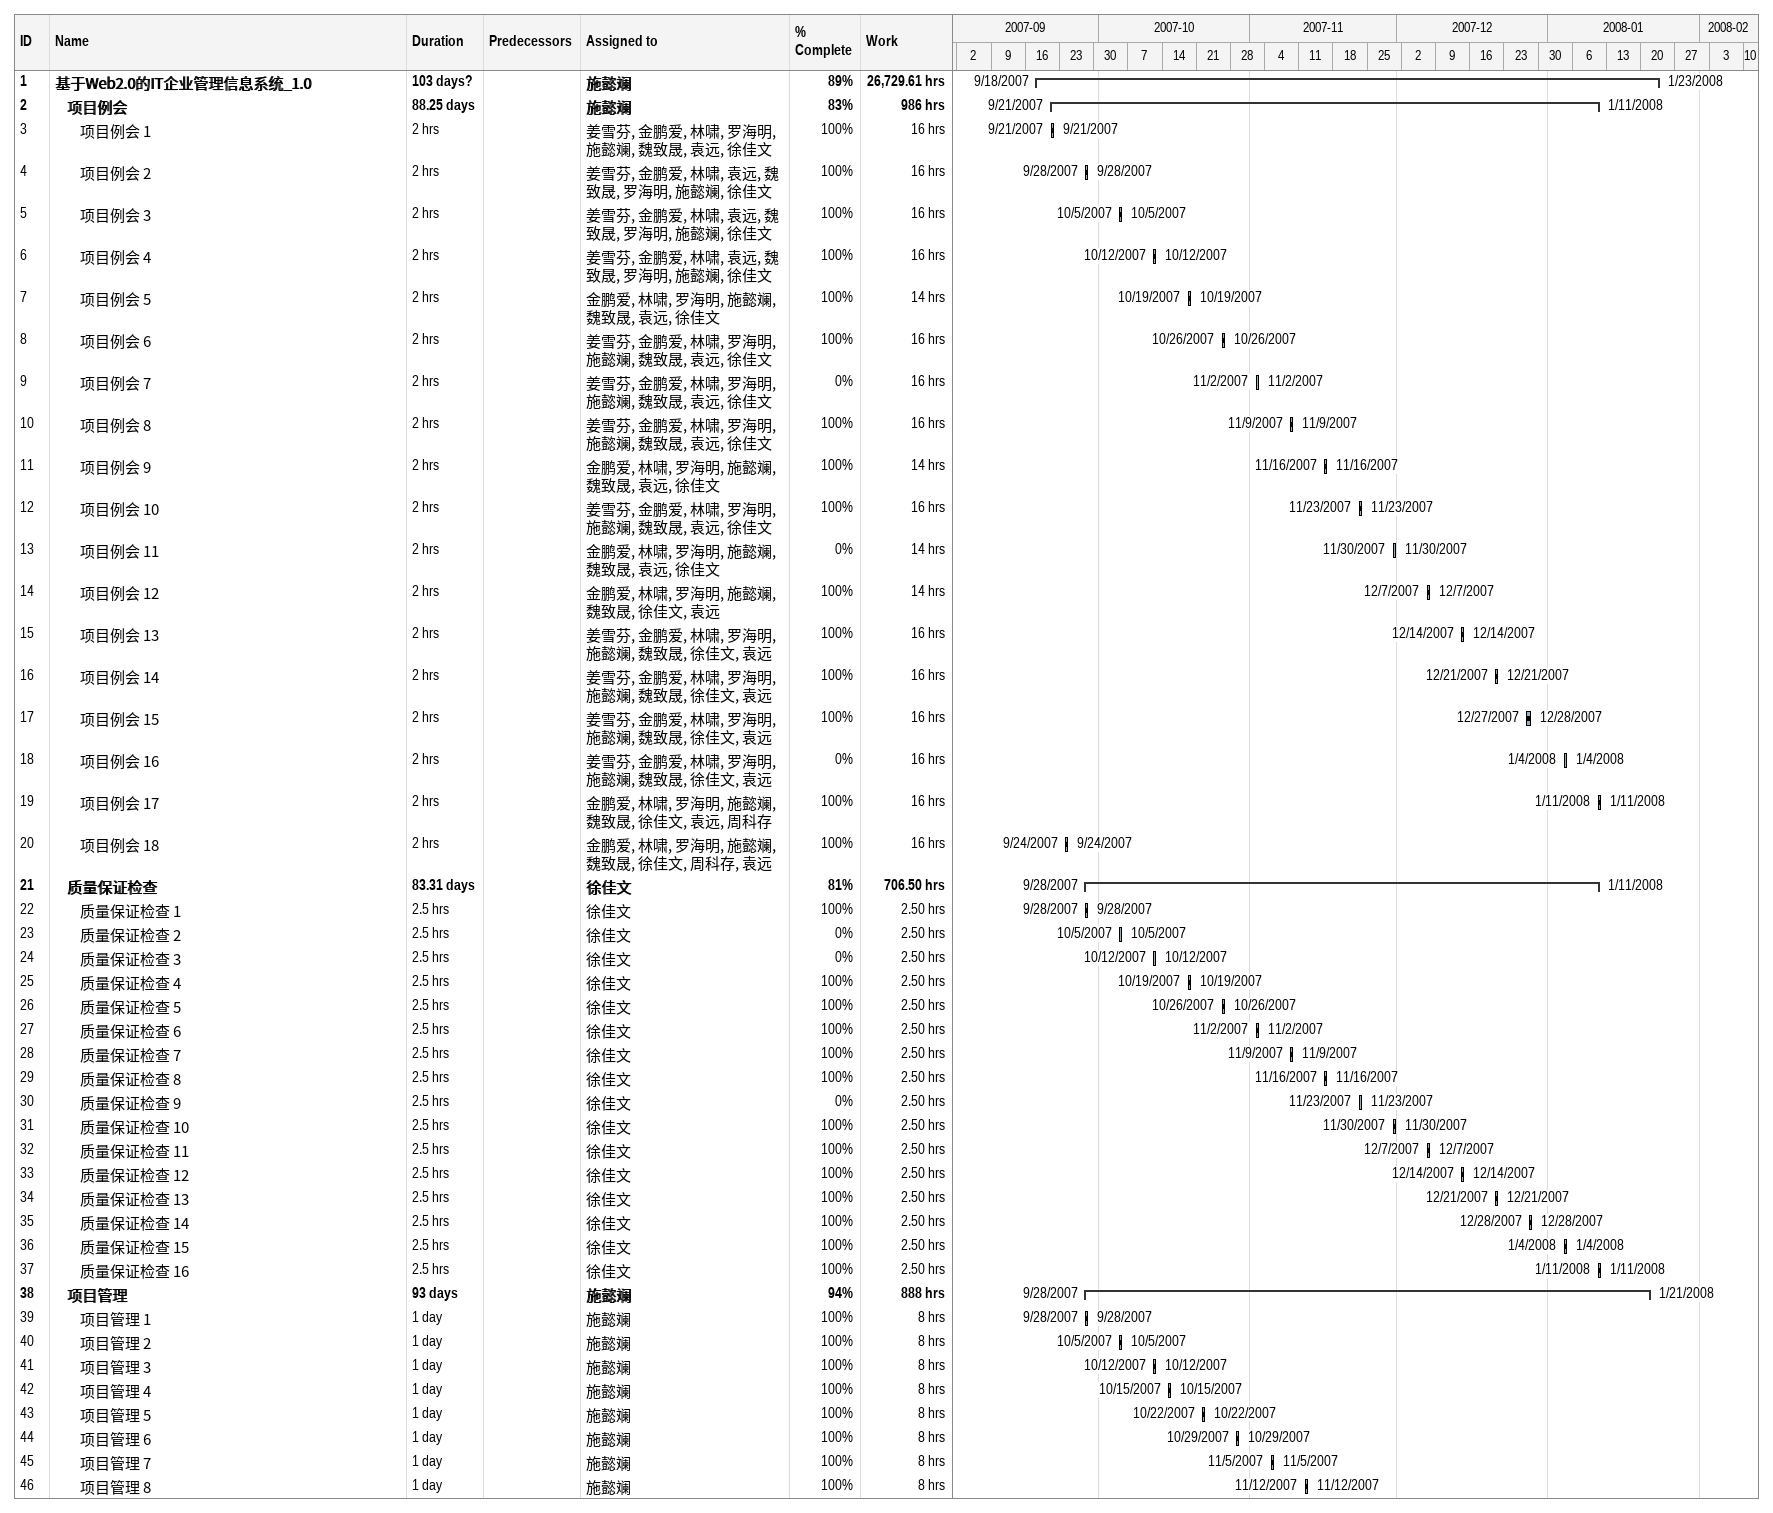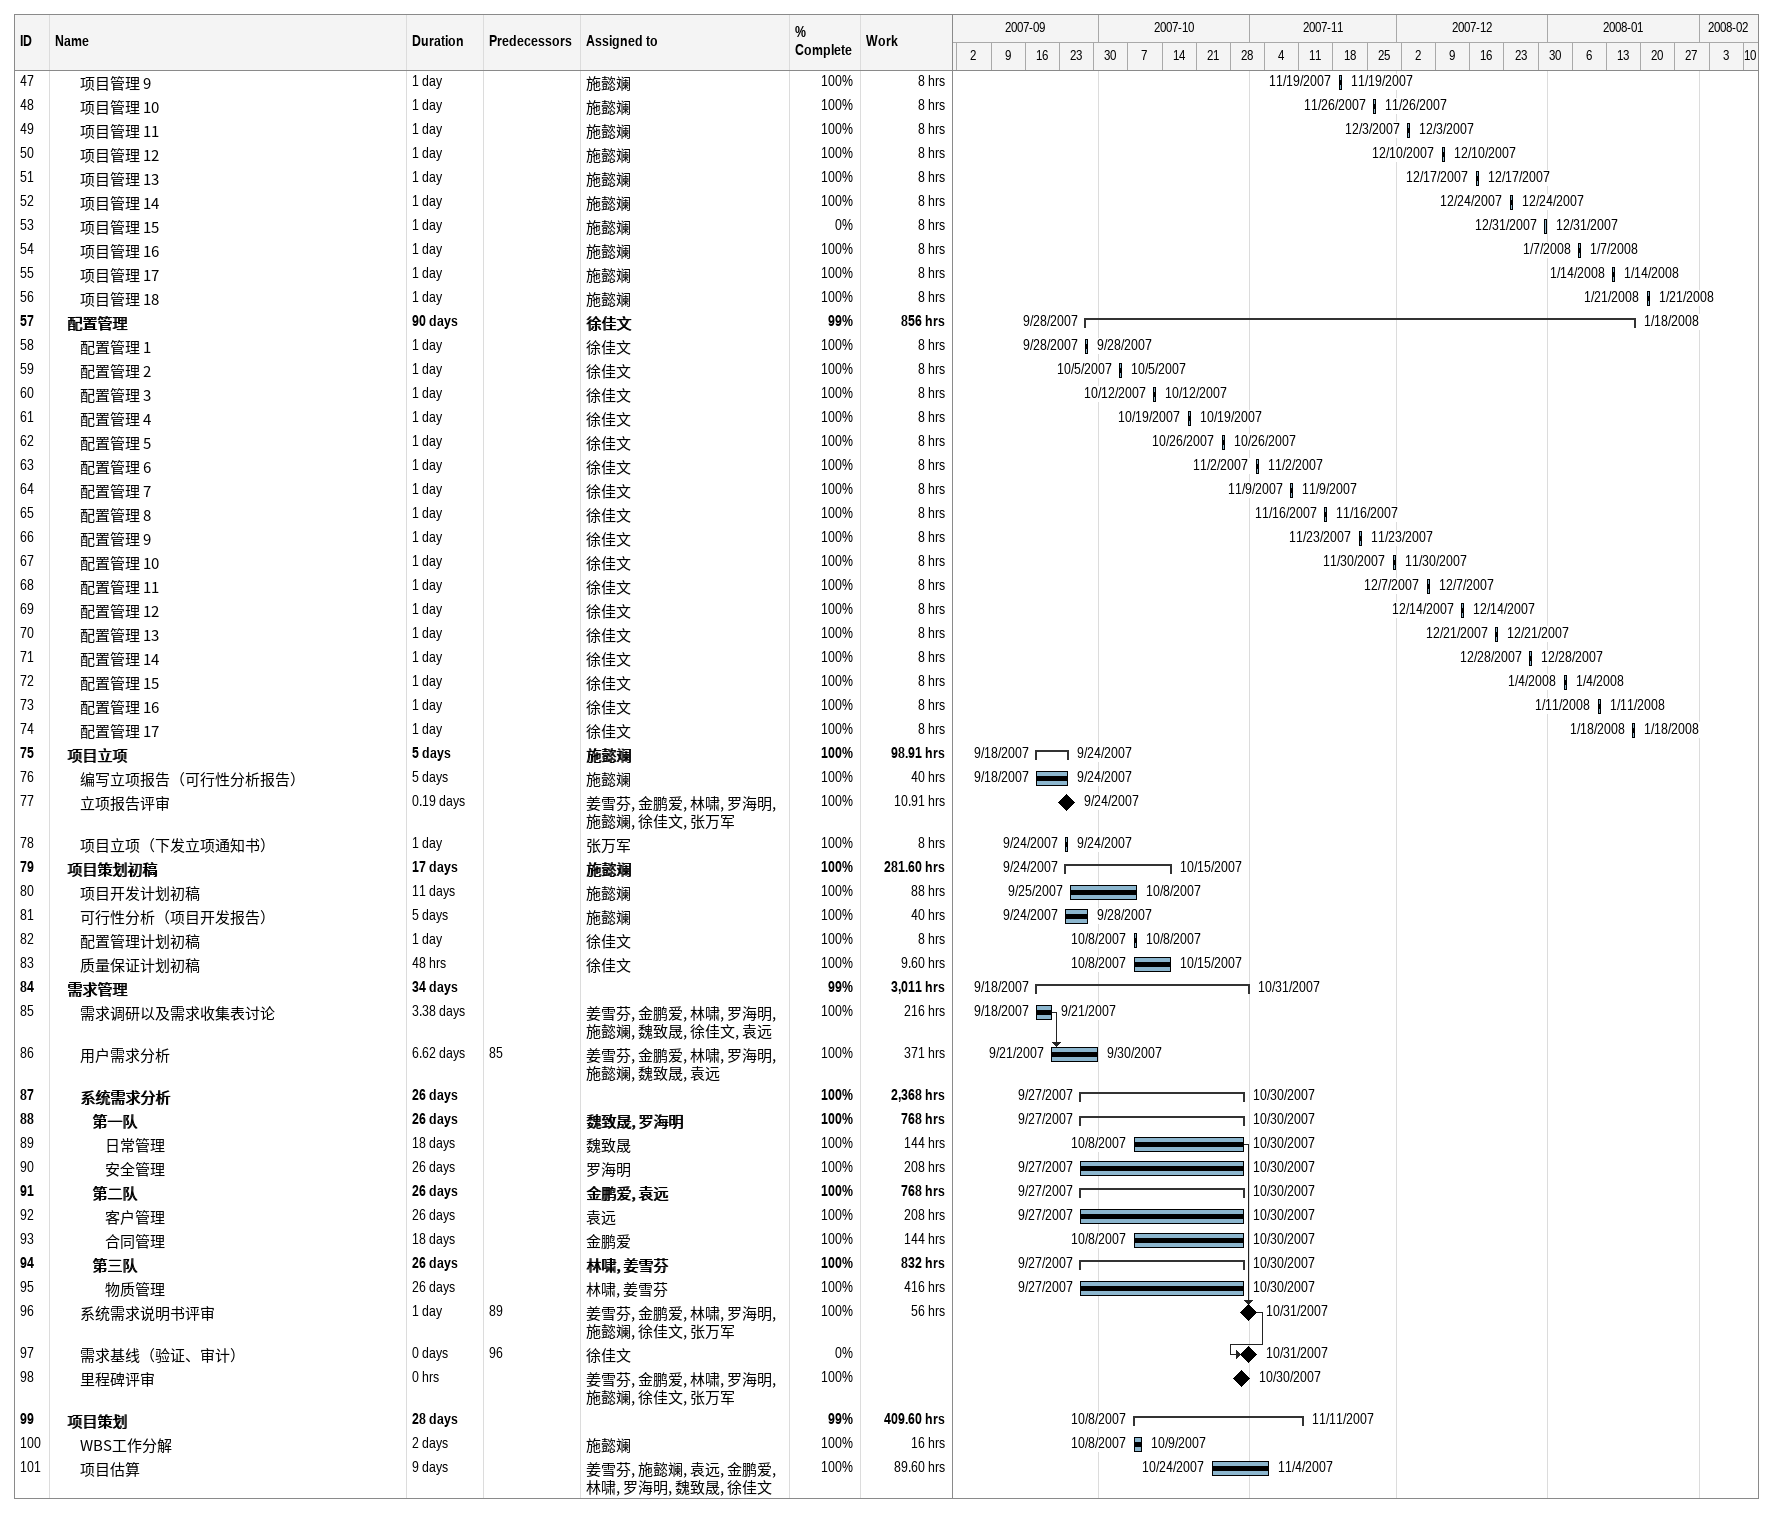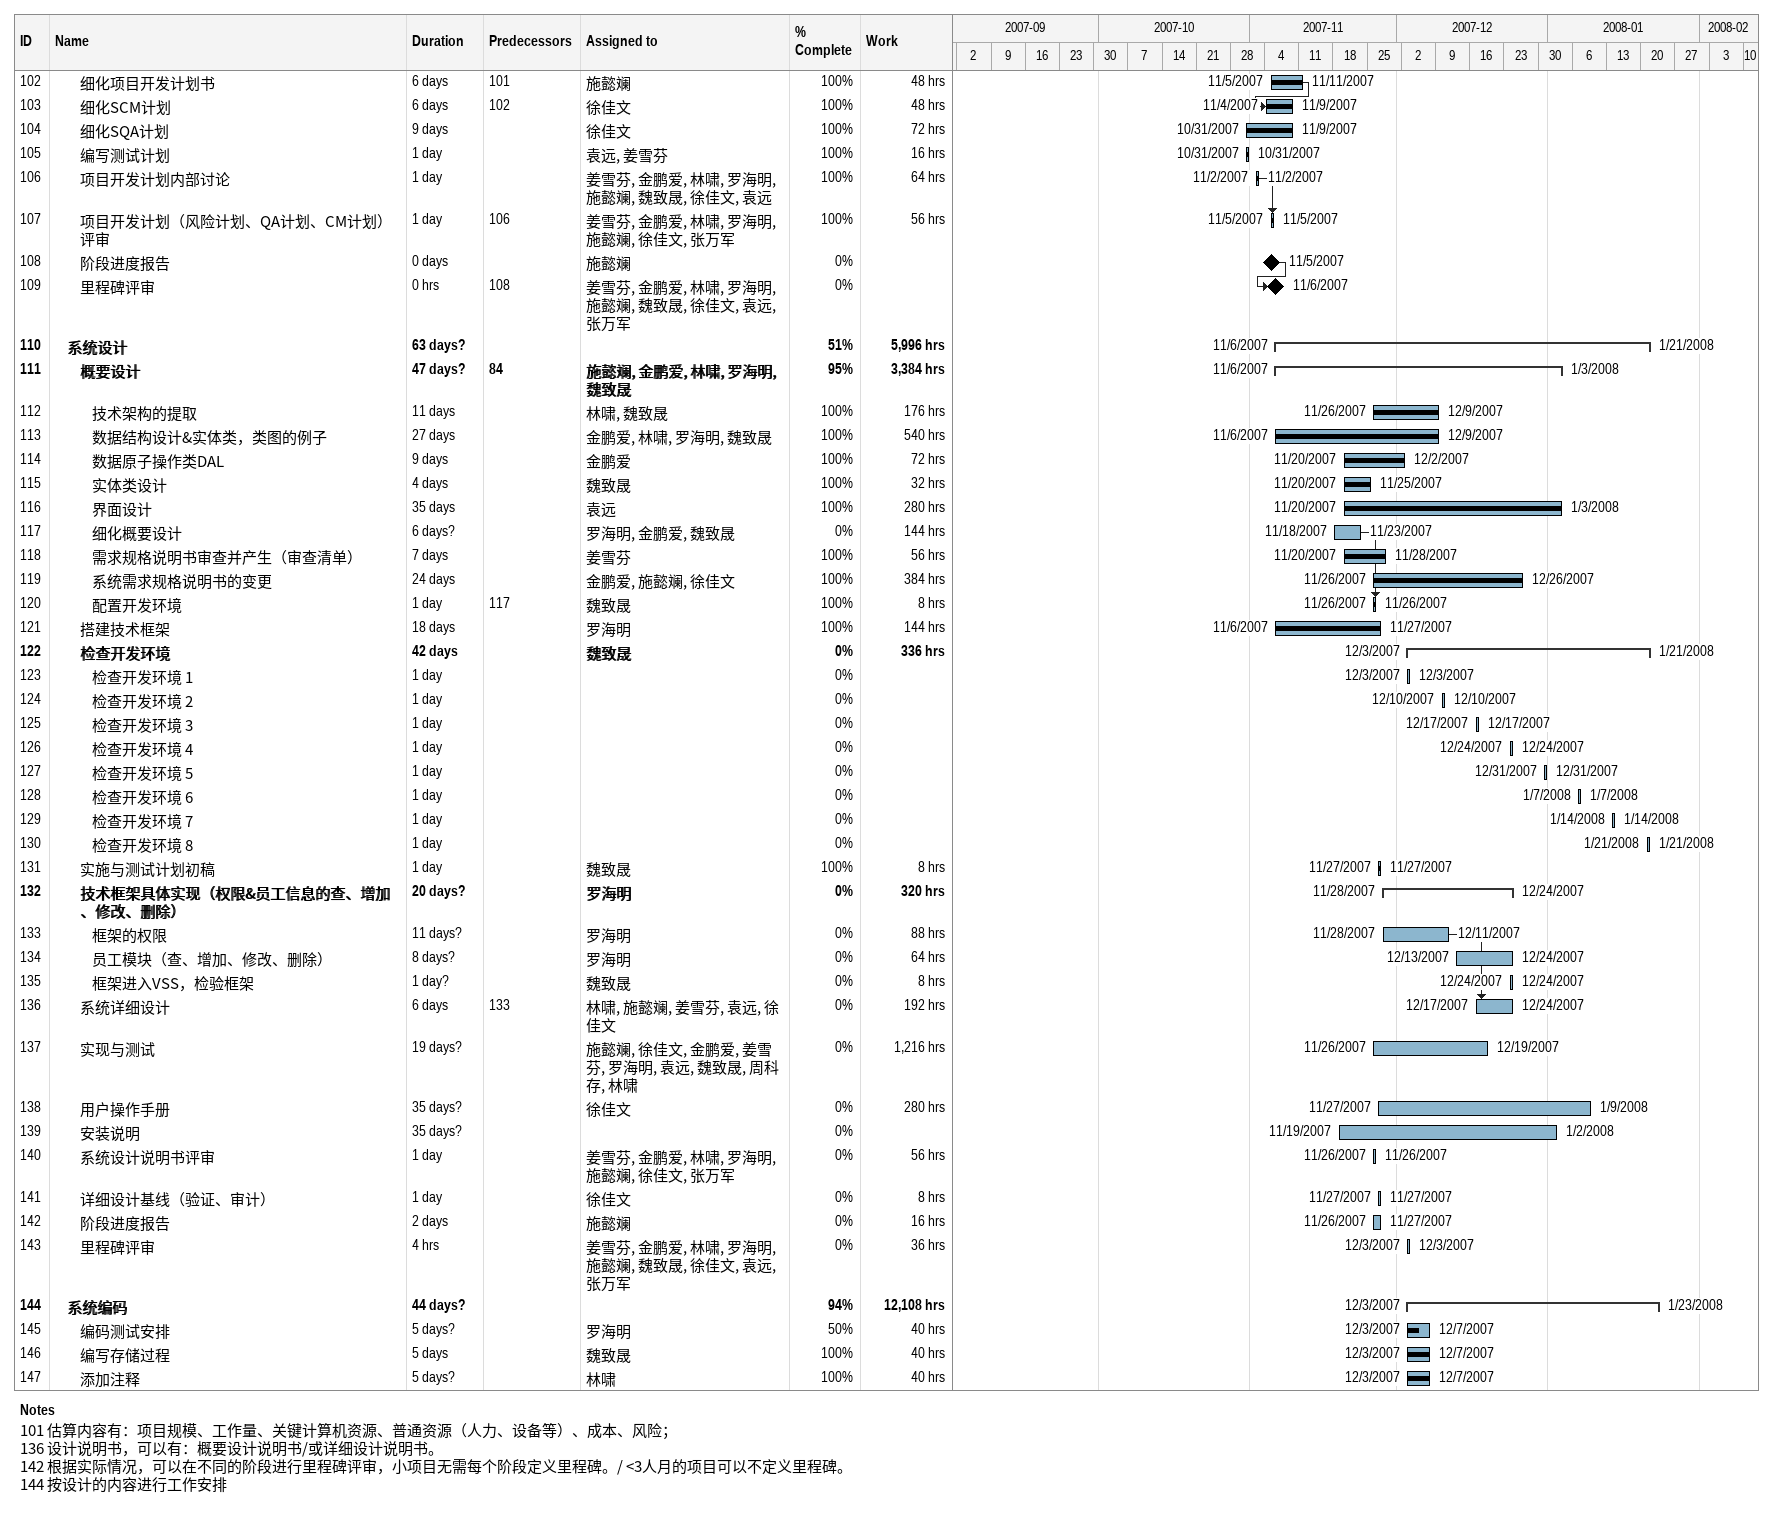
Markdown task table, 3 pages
| ID | Level | Task | Duration | Start | Finish | Predecessors | Resources | % complete | Work (h) |
|---|---|---|---|---|---|---|---|---|---|
| 1 | 1 | **基于Web2.0的IT企业管理信息系统_1.0** | 103d? | 2007-09-18 | 2008-01-23 |  | 施懿斓 | 89 | 26729.61 |
| 2 | 2 | **项目例会** | 88.25d | 2007-09-21 | 2008-01-11 |  | 施懿斓 | 83 | 986 |
| 3 | 3 | 项目例会 1 | 2h | 2007-09-21 | 2007-09-21 |  | 姜雪芬, 金鹏爱, 林啸, 罗海明, 施懿斓, 魏致晟, 袁远, 徐佳文 | 100 | 16 |
| 4 | 3 | 项目例会 2 | 2h | 2007-09-28 | 2007-09-28 |  | 姜雪芬, 金鹏爱, 林啸, 袁远, 魏致晟, 罗海明, 施懿斓, 徐佳文 | 100 | 16 |
| 5 | 3 | 项目例会 3 | 2h | 2007-10-05 | 2007-10-05 |  | 姜雪芬, 金鹏爱, 林啸, 袁远, 魏致晟, 罗海明, 施懿斓, 徐佳文 | 100 | 16 |
| 6 | 3 | 项目例会 4 | 2h | 2007-10-12 | 2007-10-12 |  | 姜雪芬, 金鹏爱, 林啸, 袁远, 魏致晟, 罗海明, 施懿斓, 徐佳文 | 100 | 16 |
| 7 | 3 | 项目例会 5 | 2h | 2007-10-19 | 2007-10-19 |  | 金鹏爱, 林啸, 罗海明, 施懿斓, 魏致晟, 袁远, 徐佳文 | 100 | 14 |
| 8 | 3 | 项目例会 6 | 2h | 2007-10-26 | 2007-10-26 |  | 姜雪芬, 金鹏爱, 林啸, 罗海明, 施懿斓, 魏致晟, 袁远, 徐佳文 | 100 | 16 |
| 9 | 3 | 项目例会 7 | 2h | 2007-11-02 | 2007-11-02 |  | 姜雪芬, 金鹏爱, 林啸, 罗海明, 施懿斓, 魏致晟, 袁远, 徐佳文 | 0 | 16 |
| 10 | 3 | 项目例会 8 | 2h | 2007-11-09 | 2007-11-09 |  | 姜雪芬, 金鹏爱, 林啸, 罗海明, 施懿斓, 魏致晟, 袁远, 徐佳文 | 100 | 16 |
| 11 | 3 | 项目例会 9 | 2h | 2007-11-16 | 2007-11-16 |  | 金鹏爱, 林啸, 罗海明, 施懿斓, 魏致晟, 袁远, 徐佳文 | 100 | 14 |
| 12 | 3 | 项目例会 10 | 2h | 2007-11-23 | 2007-11-23 |  | 姜雪芬, 金鹏爱, 林啸, 罗海明, 施懿斓, 魏致晟, 袁远, 徐佳文 | 100 | 16 |
| 13 | 3 | 项目例会 11 | 2h | 2007-11-30 | 2007-11-30 |  | 金鹏爱, 林啸, 罗海明, 施懿斓, 魏致晟, 袁远, 徐佳文 | 0 | 14 |
| 14 | 3 | 项目例会 12 | 2h | 2007-12-07 | 2007-12-07 |  | 金鹏爱, 林啸, 罗海明, 施懿斓, 魏致晟, 徐佳文, 袁远 | 100 | 14 |
| 15 | 3 | 项目例会 13 | 2h | 2007-12-14 | 2007-12-14 |  | 姜雪芬, 金鹏爱, 林啸, 罗海明, 施懿斓, 魏致晟, 徐佳文, 袁远 | 100 | 16 |
| 16 | 3 | 项目例会 14 | 2h | 2007-12-21 | 2007-12-21 |  | 姜雪芬, 金鹏爱, 林啸, 罗海明, 施懿斓, 魏致晟, 徐佳文, 袁远 | 100 | 16 |
| 17 | 3 | 项目例会 15 | 2h | 2007-12-27 | 2007-12-28 |  | 姜雪芬, 金鹏爱, 林啸, 罗海明, 施懿斓, 魏致晟, 徐佳文, 袁远 | 100 | 16 |
| 18 | 3 | 项目例会 16 | 2h | 2008-01-04 | 2008-01-04 |  | 姜雪芬, 金鹏爱, 林啸, 罗海明, 施懿斓, 魏致晟, 徐佳文, 袁远 | 0 | 16 |
| 19 | 3 | 项目例会 17 | 2h | 2008-01-11 | 2008-01-11 |  | 金鹏爱, 林啸, 罗海明, 施懿斓, 魏致晟, 徐佳文, 袁远, 周科存 | 100 | 16 |
| 20 | 3 | 项目例会 18 | 2h | 2007-09-24 | 2007-09-24 |  | 金鹏爱, 林啸, 罗海明, 施懿斓, 魏致晟, 徐佳文, 周科存, 袁远 | 100 | 16 |
| 21 | 2 | **质量保证检查** | 83.31d | 2007-09-28 | 2008-01-11 |  | 徐佳文 | 81 | 706.50 |
| 22 | 3 | 质量保证检查 1 | 2.5h | 2007-09-28 | 2007-09-28 |  | 徐佳文 | 100 | 2.50 |
| 23 | 3 | 质量保证检查 2 | 2.5h | 2007-10-05 | 2007-10-05 |  | 徐佳文 | 0 | 2.50 |
| 24 | 3 | 质量保证检查 3 | 2.5h | 2007-10-12 | 2007-10-12 |  | 徐佳文 | 0 | 2.50 |
| 25 | 3 | 质量保证检查 4 | 2.5h | 2007-10-19 | 2007-10-19 |  | 徐佳文 | 100 | 2.50 |
| 26 | 3 | 质量保证检查 5 | 2.5h | 2007-10-26 | 2007-10-26 |  | 徐佳文 | 100 | 2.50 |
| 27 | 3 | 质量保证检查 6 | 2.5h | 2007-11-02 | 2007-11-02 |  | 徐佳文 | 100 | 2.50 |
| 28 | 3 | 质量保证检查 7 | 2.5h | 2007-11-09 | 2007-11-09 |  | 徐佳文 | 100 | 2.50 |
| 29 | 3 | 质量保证检查 8 | 2.5h | 2007-11-16 | 2007-11-16 |  | 徐佳文 | 100 | 2.50 |
| 30 | 3 | 质量保证检查 9 | 2.5h | 2007-11-23 | 2007-11-23 |  | 徐佳文 | 0 | 2.50 |
| 31 | 3 | 质量保证检查 10 | 2.5h | 2007-11-30 | 2007-11-30 |  | 徐佳文 | 100 | 2.50 |
| 32 | 3 | 质量保证检查 11 | 2.5h | 2007-12-07 | 2007-12-07 |  | 徐佳文 | 100 | 2.50 |
| 33 | 3 | 质量保证检查 12 | 2.5h | 2007-12-14 | 2007-12-14 |  | 徐佳文 | 100 | 2.50 |
| 34 | 3 | 质量保证检查 13 | 2.5h | 2007-12-21 | 2007-12-21 |  | 徐佳文 | 100 | 2.50 |
| 35 | 3 | 质量保证检查 14 | 2.5h | 2007-12-28 | 2007-12-28 |  | 徐佳文 | 100 | 2.50 |
| 36 | 3 | 质量保证检查 15 | 2.5h | 2008-01-04 | 2008-01-04 |  | 徐佳文 | 100 | 2.50 |
| 37 | 3 | 质量保证检查 16 | 2.5h | 2008-01-11 | 2008-01-11 |  | 徐佳文 | 100 | 2.50 |
| 38 | 2 | **项目管理** | 93d | 2007-09-28 | 2008-01-21 |  | 施懿斓 | 94 | 888 |
| 39 | 3 | 项目管理 1 | 1d | 2007-09-28 | 2007-09-28 |  | 施懿斓 | 100 | 8 |
| 40 | 3 | 项目管理 2 | 1d | 2007-10-05 | 2007-10-05 |  | 施懿斓 | 100 | 8 |
| 41 | 3 | 项目管理 3 | 1d | 2007-10-12 | 2007-10-12 |  | 施懿斓 | 100 | 8 |
| 42 | 3 | 项目管理 4 | 1d | 2007-10-15 | 2007-10-15 |  | 施懿斓 | 100 | 8 |
| 43 | 3 | 项目管理 5 | 1d | 2007-10-22 | 2007-10-22 |  | 施懿斓 | 100 | 8 |
| 44 | 3 | 项目管理 6 | 1d | 2007-10-29 | 2007-10-29 |  | 施懿斓 | 100 | 8 |
| 45 | 3 | 项目管理 7 | 1d | 2007-11-05 | 2007-11-05 |  | 施懿斓 | 100 | 8 |
| 46 | 3 | 项目管理 8 | 1d | 2007-11-12 | 2007-11-12 |  | 施懿斓 | 100 | 8 |
| 47 | 3 | 项目管理 9 | 1d | 2007-11-19 | 2007-11-19 |  | 施懿斓 | 100 | 8 |
| 48 | 3 | 项目管理 10 | 1d | 2007-11-26 | 2007-11-26 |  | 施懿斓 | 100 | 8 |
| 49 | 3 | 项目管理 11 | 1d | 2007-12-03 | 2007-12-03 |  | 施懿斓 | 100 | 8 |
| 50 | 3 | 项目管理 12 | 1d | 2007-12-10 | 2007-12-10 |  | 施懿斓 | 100 | 8 |
| 51 | 3 | 项目管理 13 | 1d | 2007-12-17 | 2007-12-17 |  | 施懿斓 | 100 | 8 |
| 52 | 3 | 项目管理 14 | 1d | 2007-12-24 | 2007-12-24 |  | 施懿斓 | 100 | 8 |
| 53 | 3 | 项目管理 15 | 1d | 2007-12-31 | 2007-12-31 |  | 施懿斓 | 0 | 8 |
| 54 | 3 | 项目管理 16 | 1d | 2008-01-07 | 2008-01-07 |  | 施懿斓 | 100 | 8 |
| 55 | 3 | 项目管理 17 | 1d | 2008-01-14 | 2008-01-14 |  | 施懿斓 | 100 | 8 |
| 56 | 3 | 项目管理 18 | 1d | 2008-01-21 | 2008-01-21 |  | 施懿斓 | 100 | 8 |
| 57 | 2 | **配置管理** | 90d | 2007-09-28 | 2008-01-18 |  | 徐佳文 | 99 | 856 |
| 58 | 3 | 配置管理 1 | 1d | 2007-09-28 | 2007-09-28 |  | 徐佳文 | 100 | 8 |
| 59 | 3 | 配置管理 2 | 1d | 2007-10-05 | 2007-10-05 |  | 徐佳文 | 100 | 8 |
| 60 | 3 | 配置管理 3 | 1d | 2007-10-12 | 2007-10-12 |  | 徐佳文 | 100 | 8 |
| 61 | 3 | 配置管理 4 | 1d | 2007-10-19 | 2007-10-19 |  | 徐佳文 | 100 | 8 |
| 62 | 3 | 配置管理 5 | 1d | 2007-10-26 | 2007-10-26 |  | 徐佳文 | 100 | 8 |
| 63 | 3 | 配置管理 6 | 1d | 2007-11-02 | 2007-11-02 |  | 徐佳文 | 100 | 8 |
| 64 | 3 | 配置管理 7 | 1d | 2007-11-09 | 2007-11-09 |  | 徐佳文 | 100 | 8 |
| 65 | 3 | 配置管理 8 | 1d | 2007-11-16 | 2007-11-16 |  | 徐佳文 | 100 | 8 |
| 66 | 3 | 配置管理 9 | 1d | 2007-11-23 | 2007-11-23 |  | 徐佳文 | 100 | 8 |
| 67 | 3 | 配置管理 10 | 1d | 2007-11-30 | 2007-11-30 |  | 徐佳文 | 100 | 8 |
| 68 | 3 | 配置管理 11 | 1d | 2007-12-07 | 2007-12-07 |  | 徐佳文 | 100 | 8 |
| 69 | 3 | 配置管理 12 | 1d | 2007-12-14 | 2007-12-14 |  | 徐佳文 | 100 | 8 |
| 70 | 3 | 配置管理 13 | 1d | 2007-12-21 | 2007-12-21 |  | 徐佳文 | 100 | 8 |
| 71 | 3 | 配置管理 14 | 1d | 2007-12-28 | 2007-12-28 |  | 徐佳文 | 100 | 8 |
| 72 | 3 | 配置管理 15 | 1d | 2008-01-04 | 2008-01-04 |  | 徐佳文 | 100 | 8 |
| 73 | 3 | 配置管理 16 | 1d | 2008-01-11 | 2008-01-11 |  | 徐佳文 | 100 | 8 |
| 74 | 3 | 配置管理 17 | 1d | 2008-01-18 | 2008-01-18 |  | 徐佳文 | 100 | 8 |
| 75 | 2 | **项目立项** | 5d | 2007-09-18 | 2007-09-24 |  | 施懿斓 | 100 | 98.91 |
| 76 | 3 | 编写立项报告（可行性分析报告） | 5d | 2007-09-18 | 2007-09-24 |  | 施懿斓 | 100 | 40 |
| 77 | 3 | 立项报告评审 | 0.19d | 2007-09-24 | 2007-09-24 |  | 姜雪芬, 金鹏爱, 林啸, 罗海明, 施懿斓, 徐佳文, 张万军 | 100 | 10.91 |
| 78 | 3 | 项目立项（下发立项通知书） | 1d | 2007-09-24 | 2007-09-24 |  | 张万军 | 100 | 8 |
| 79 | 2 | **项目策划初稿** | 17d | 2007-09-24 | 2007-10-15 |  | 施懿斓 | 100 | 281.60 |
| 80 | 3 | 项目开发计划初稿 | 11d | 2007-09-25 | 2007-10-08 |  | 施懿斓 | 100 | 88 |
| 81 | 3 | 可行性分析（项目开发报告） | 5d | 2007-09-24 | 2007-09-28 |  | 施懿斓 | 100 | 40 |
| 82 | 3 | 配置管理计划初稿 | 1d | 2007-10-08 | 2007-10-08 |  | 徐佳文 | 100 | 8 |
| 83 | 3 | 质量保证计划初稿 | 48h | 2007-10-08 | 2007-10-15 |  | 徐佳文 | 100 | 9.60 |
| 84 | 2 | **需求管理** | 34d | 2007-09-18 | 2007-10-31 |  |  | 99 | 3011 |
| 85 | 3 | 需求调研以及需求收集表讨论 | 3.38d | 2007-09-18 | 2007-09-21 |  | 姜雪芬, 金鹏爱, 林啸, 罗海明, 施懿斓, 魏致晟, 徐佳文, 袁远 | 100 | 216 |
| 86 | 3 | 用户需求分析 | 6.62d | 2007-09-21 | 2007-09-30 | 85 | 姜雪芬, 金鹏爱, 林啸, 罗海明, 施懿斓, 魏致晟, 袁远 | 100 | 371 |
| 87 | 3 | **系统需求分析** | 26d | 2007-09-27 | 2007-10-30 |  |  | 100 | 2368 |
| 88 | 4 | **第一队** | 26d | 2007-09-27 | 2007-10-30 |  | 魏致晟, 罗海明 | 100 | 768 |
| 89 | 5 | 日常管理 | 18d | 2007-10-08 | 2007-10-30 |  | 魏致晟 | 100 | 144 |
| 90 | 5 | 安全管理 | 26d | 2007-09-27 | 2007-10-30 |  | 罗海明 | 100 | 208 |
| 91 | 4 | **第二队** | 26d | 2007-09-27 | 2007-10-30 |  | 金鹏爱, 袁远 | 100 | 768 |
| 92 | 5 | 客户管理 | 26d | 2007-09-27 | 2007-10-30 |  | 袁远 | 100 | 208 |
| 93 | 5 | 合同管理 | 18d | 2007-10-08 | 2007-10-30 |  | 金鹏爱 | 100 | 144 |
| 94 | 4 | **第三队** | 26d | 2007-09-27 | 2007-10-30 |  | 林啸, 姜雪芬 | 100 | 832 |
| 95 | 5 | 物质管理 | 26d | 2007-09-27 | 2007-10-30 |  | 林啸, 姜雪芬 | 100 | 416 |
| 96 | 3 | 系统需求说明书评审 | 1d | 2007-10-31 | 2007-10-31 | 89 | 姜雪芬, 金鹏爱, 林啸, 罗海明, 施懿斓, 徐佳文, 张万军 | 100 | 56 |
| 97 | 3 | 需求基线（验证、审计） | 0d | 2007-10-31 | 2007-10-31 | 96 | 徐佳文 | 0 |  |
| 98 | 3 | 里程碑评审 | 0h | 2007-10-30 | 2007-10-30 |  | 姜雪芬, 金鹏爱, 林啸, 罗海明, 施懿斓, 徐佳文, 张万军 | 100 |  |
| 99 | 2 | **项目策划** | 28d | 2007-10-08 | 2007-11-11 |  |  | 99 | 409.60 |
| 100 | 3 | WBS工作分解 | 2d | 2007-10-08 | 2007-10-09 |  | 施懿斓 | 100 | 16 |
| 101 | 3 | 项目估算 | 9d | 2007-10-24 | 2007-11-04 |  | 姜雪芬, 施懿斓, 袁远, 金鹏爱, 林啸, 罗海明, 魏致晟, 徐佳文 | 100 | 89.60 |
| 102 | 3 | 细化项目开发计划书 | 6d | 2007-11-05 | 2007-11-11 | 101 | 施懿斓 | 100 | 48 |
| 103 | 3 | 细化SCM计划 | 6d | 2007-11-04 | 2007-11-09 | 102 | 徐佳文 | 100 | 48 |
| 104 | 3 | 细化SQA计划 | 9d | 2007-10-31 | 2007-11-09 |  | 徐佳文 | 100 | 72 |
| 105 | 3 | 编写测试计划 | 1d | 2007-10-31 | 2007-10-31 |  | 袁远, 姜雪芬 | 100 | 16 |
| 106 | 3 | 项目开发计划内部讨论 | 1d | 2007-11-02 | 2007-11-02 |  | 姜雪芬, 金鹏爱, 林啸, 罗海明, 施懿斓, 魏致晟, 徐佳文, 袁远 | 100 | 64 |
| 107 | 3 | 项目开发计划（风险计划、QA计划、CM计划）评审 | 1d | 2007-11-05 | 2007-11-05 | 106 | 姜雪芬, 金鹏爱, 林啸, 罗海明, 施懿斓, 徐佳文, 张万军 | 100 | 56 |
| 108 | 3 | 阶段进度报告 | 0d | 2007-11-05 | 2007-11-05 |  | 施懿斓 | 0 |  |
| 109 | 3 | 里程碑评审 | 0h | 2007-11-06 | 2007-11-06 | 108 | 姜雪芬, 金鹏爱, 林啸, 罗海明, 施懿斓, 魏致晟, 徐佳文, 袁远, 张万军 | 0 |  |
| 110 | 2 | **系统设计** | 63d? | 2007-11-06 | 2008-01-21 |  |  | 51 | 5996 |
| 111 | 3 | **概要设计** | 47d? | 2007-11-06 | 2008-01-03 | 84 | 施懿斓, 金鹏爱, 林啸, 罗海明, 魏致晟 | 95 | 3384 |
| 112 | 4 | 技术架构的提取 | 11d | 2007-11-26 | 2007-12-09 |  | 林啸, 魏致晟 | 100 | 176 |
| 113 | 4 | 数据结构设计&实体类，类图的例子 | 27d | 2007-11-06 | 2007-12-09 |  | 金鹏爱, 林啸, 罗海明, 魏致晟 | 100 | 540 |
| 114 | 4 | 数据原子操作类DAL | 9d | 2007-11-20 | 2007-12-02 |  | 金鹏爱 | 100 | 72 |
| 115 | 4 | 实体类设计 | 4d | 2007-11-20 | 2007-11-25 |  | 魏致晟 | 100 | 32 |
| 116 | 4 | 界面设计 | 35d | 2007-11-20 | 2008-01-03 |  | 袁远 | 100 | 280 |
| 117 | 4 | 细化概要设计 | 6d? | 2007-11-18 | 2007-11-23 |  | 罗海明, 金鹏爱, 魏致晟 | 0 | 144 |
| 118 | 4 | 需求规格说明书审查并产生（审查清单） | 7d | 2007-11-20 | 2007-11-28 |  | 姜雪芬 | 100 | 56 |
| 119 | 4 | 系统需求规格说明书的变更 | 24d | 2007-11-26 | 2007-12-26 |  | 金鹏爱, 施懿斓, 徐佳文 | 100 | 384 |
| 120 | 4 | 配置开发环境 | 1d | 2007-11-26 | 2007-11-26 | 117 | 魏致晟 | 100 | 8 |
| 121 | 3 | 搭建技术框架 | 18d | 2007-11-06 | 2007-11-27 |  | 罗海明 | 100 | 144 |
| 122 | 3 | **检查开发环境** | 42d | 2007-12-03 | 2008-01-21 |  | 魏致晟 | 0 | 336 |
| 123 | 4 | 检查开发环境 1 | 1d | 2007-12-03 | 2007-12-03 |  |  | 0 |  |
| 124 | 4 | 检查开发环境 2 | 1d | 2007-12-10 | 2007-12-10 |  |  | 0 |  |
| 125 | 4 | 检查开发环境 3 | 1d | 2007-12-17 | 2007-12-17 |  |  | 0 |  |
| 126 | 4 | 检查开发环境 4 | 1d | 2007-12-24 | 2007-12-24 |  |  | 0 |  |
| 127 | 4 | 检查开发环境 5 | 1d | 2007-12-31 | 2007-12-31 |  |  | 0 |  |
| 128 | 4 | 检查开发环境 6 | 1d | 2008-01-07 | 2008-01-07 |  |  | 0 |  |
| 129 | 4 | 检查开发环境 7 | 1d | 2008-01-14 | 2008-01-14 |  |  | 0 |  |
| 130 | 4 | 检查开发环境 8 | 1d | 2008-01-21 | 2008-01-21 |  |  | 0 |  |
| 131 | 3 | 实施与测试计划初稿 | 1d | 2007-11-27 | 2007-11-27 |  | 魏致晟 | 100 | 8 |
| 132 | 3 | **技术框架具体实现（权限&员工信息的查、增加、修改、删除）** | 20d? | 2007-11-28 | 2007-12-24 |  | 罗海明 | 0 | 320 |
| 133 | 4 | 框架的权限 | 11d? | 2007-11-28 | 2007-12-11 |  | 罗海明 | 0 | 88 |
| 134 | 4 | 员工模块（查、增加、修改、删除） | 8d? | 2007-12-13 | 2007-12-24 |  | 罗海明 | 0 | 64 |
| 135 | 4 | 框架进入VSS，检验框架 | 1d? | 2007-12-24 | 2007-12-24 |  | 魏致晟 | 0 | 8 |
| 136 | 3 | 系统详细设计 | 6d | 2007-12-17 | 2007-12-24 | 133 | 林啸, 施懿斓, 姜雪芬, 袁远, 徐佳文 | 0 | 192 |
| 137 | 3 | 实现与测试 | 19d? | 2007-11-26 | 2007-12-19 |  | 施懿斓, 徐佳文, 金鹏爱, 姜雪芬, 罗海明, 袁远, 魏致晟, 周科存, 林啸 | 0 | 1216 |
| 138 | 3 | 用户操作手册 | 35d? | 2007-11-27 | 2008-01-09 |  | 徐佳文 | 0 | 280 |
| 139 | 3 | 安装说明 | 35d? | 2007-11-19 | 2008-01-02 |  |  | 0 |  |
| 140 | 3 | 系统设计说明书评审 | 1d | 2007-11-26 | 2007-11-26 |  | 姜雪芬, 金鹏爱, 林啸, 罗海明, 施懿斓, 徐佳文, 张万军 | 0 | 56 |
| 141 | 3 | 详细设计基线（验证、审计） | 1d | 2007-11-27 | 2007-11-27 |  | 徐佳文 | 0 | 8 |
| 142 | 3 | 阶段进度报告 | 2d | 2007-11-26 | 2007-11-27 |  | 施懿斓 | 0 | 16 |
| 143 | 3 | 里程碑评审 | 4h | 2007-12-03 | 2007-12-03 |  | 姜雪芬, 金鹏爱, 林啸, 罗海明, 施懿斓, 魏致晟, 徐佳文, 袁远, 张万军 | 0 | 36 |
| 144 | 2 | **系统编码** | 44d? | 2007-12-03 | 2008-01-23 |  |  | 94 | 12108 |
| 145 | 3 | 编码测试安排 | 5d? | 2007-12-03 | 2007-12-07 |  | 罗海明 | 50 | 40 |
| 146 | 3 | 编写存储过程 | 5d | 2007-12-03 | 2007-12-07 |  | 魏致晟 | 100 | 40 |
| 147 | 3 | 添加注释 | 5d? | 2007-12-03 | 2007-12-07 |  | 林啸 | 100 | 40 |

Notes
- 101: 估算内容有：项目规模、工作量、关键计算机资源、普通资源（人力、设备等）、成本、风险；
- 136: 设计说明书，可以有：概要设计说明书 /或详细设计说明书。
- 142: 根据实际情况，可以在不同的阶段进行里程碑评审，小项目无需每个阶段定义里程碑。 / <3人月的项目可以不定义里程碑。
- 144: 按设计的内容进行工作安排
